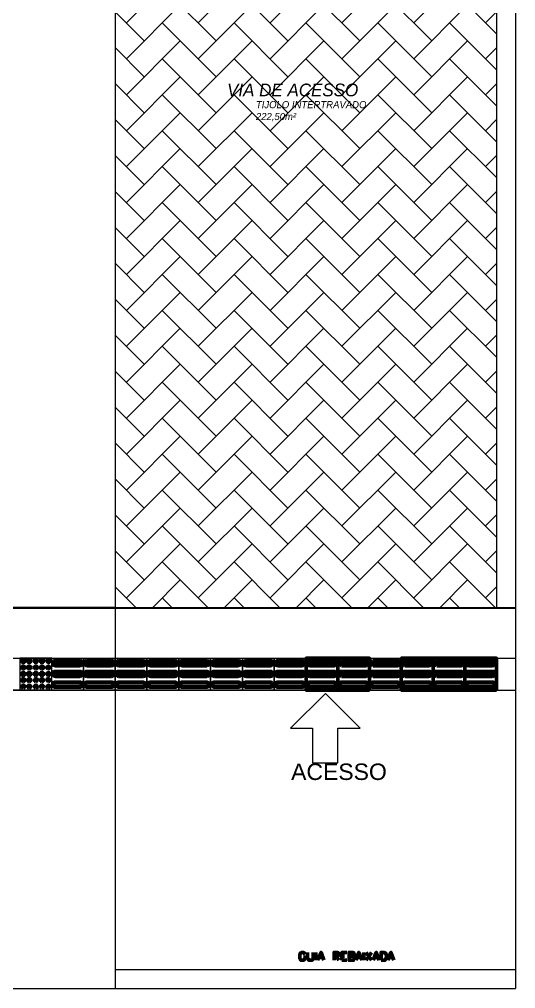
# Model space of a CAD drawing. Header units: millimetres. Extents: x 2273 to 2522, y 1034 to 1187.
# Drawn here: x 2300.09 to 2304, y 1102.91 to 1110.54 of the extents above; entities that cross this region are included whole.
import ezdxf

# ---------------------------------------------------------------- set-up
doc = ezdxf.new("R2010")
doc.units = ezdxf.units.MM
doc.layers.add('LAYER8', color=8, linetype='Continuous')
doc.layers.add('PAREDES', color=4, linetype='Continuous', lineweight=100)
doc.styles.get("Standard").update_dxf_attribs({"font": 'arial.ttf'})

# ---------------------------------------------------------------- blocks, each defined once
blk = doc.blocks.new('DEW')
at = {"layer": 'PAREDES', "color": 0, "linetype": 'Continuous'}
for points in [[(89.6564, 139.748), (89.6505, 139.7539), (89.6446, 139.7598), (89.6417, 139.7627), (89.627, 139.7627), (89.6211, 139.7598), (89.6152, 139.7539), (89.6123, 139.748), (89.6123, 139.7392), (89.6123, 139.7245), (89.6123, 139.7157), (89.6152, 139.7098), (89.6211, 139.701), (89.627, 139.701), (89.6417, 139.701), (89.6446, 139.701), (89.6505, 139.7098), (89.6564, 139.7157), (89.6564, 139.7245), (89.6417, 139.7245)], [(89.674, 139.7627), (89.674, 139.7186), (89.6799, 139.7098), (89.6858, 139.701), (89.6946, 139.701), (89.7005, 139.701), (89.7093, 139.701), (89.7152, 139.7098), (89.7181, 139.7186), (89.7181, 139.7627)], [(89.7387, 139.7627), (89.7387, 139.701)], [(89.7534, 139.701), (89.7799, 139.7627), (89.8034, 139.701)], [(89.8828, 139.701), (89.8828, 139.7627), (89.9064, 139.7627), (89.9152, 139.7598), (89.9211, 139.7569), (89.9211, 139.751), (89.9211, 139.7451), (89.9211, 139.7392), (89.9152, 139.7363), (89.9064, 139.7333), (89.8828, 139.7333)], [(89.9446, 139.701), (89.9446, 139.7627), (89.9828, 139.7627)], [(90.027, 139.7333), (90.0358, 139.7304), (90.0387, 139.7275), (90.0417, 139.7216), (90.0417, 139.7127), (90.0387, 139.7069), (90.0358, 139.701), (90.027, 139.701), (90.0005, 139.701), (90.0005, 139.7627), (90.027, 139.7627), (90.0358, 139.7598), (90.0387, 139.7569), (90.0417, 139.751), (90.0417, 139.7451), (90.0387, 139.7392), (90.0358, 139.7363), (90.027, 139.7333), (90.0005, 139.7333)], [(90.0534, 139.701), (90.077, 139.7627), (90.1034, 139.701)], [(90.1181, 139.7627), (90.1181, 139.701)], [(90.1358, 139.7627), (90.177, 139.701)], [(90.177, 139.7627), (90.1358, 139.701)], [(90.1917, 139.701), (90.2152, 139.7627), (90.2387, 139.701)], [(90.2534, 139.701), (90.2534, 139.7627), (90.274, 139.7627), (90.2828, 139.7598), (90.2887, 139.7539), (90.2917, 139.748), (90.2946, 139.7392), (90.2946, 139.7245), (90.2917, 139.7157), (90.2887, 139.7098), (90.2828, 139.701), (90.274, 139.701), (90.2534, 139.701)], [(90.3064, 139.701), (90.3299, 139.7627), (90.3534, 139.701)], [(89.7652, 139.7216), (89.7946, 139.7216)], [(89.9005, 139.7333), (89.9211, 139.701)], [(89.9446, 139.7333), (89.9652, 139.7333)], [(89.9446, 139.701), (89.9828, 139.701)], [(90.0623, 139.7216), (90.0917, 139.7216)], [(90.2005, 139.7216), (90.2299, 139.7216)], [(90.3152, 139.7216), (90.3446, 139.7216)]]:
    blk.add_lwpolyline(points, dxfattribs=at)
blk = doc.blocks.new('VBCX')
at = {"layer": 'PAREDES', "color": 30, "linetype": 'Continuous'}
for points in [[(87.4358, 142.0451), (87.4446, 142.048), (87.4475, 142.0569), (87.4446, 142.0657), (87.4358, 142.0686), (87.427, 142.0657), (87.424, 142.0569), (87.427, 142.048), (87.4358, 142.0451)], [(87.4358, 142.048), (87.4417, 142.048), (87.4446, 142.0569), (87.4417, 142.0627), (87.4358, 142.0657), (87.427, 142.0627), (87.424, 142.0569), (87.427, 142.048), (87.4358, 142.048)], [(87.4828, 142.0451), (87.4917, 142.048), (87.4946, 142.0569), (87.4917, 142.0657), (87.4828, 142.0686), (87.474, 142.0657), (87.4711, 142.0569), (87.474, 142.048), (87.4828, 142.0451)], [(87.4828, 142.048), (87.4917, 142.048), (87.4946, 142.0569), (87.4917, 142.0627), (87.4828, 142.0657), (87.477, 142.0627), (87.474, 142.0569), (87.477, 142.048), (87.4828, 142.048)], [(87.5358, 142.0451), (87.5417, 142.048), (87.5475, 142.0569), (87.5417, 142.0657), (87.5358, 142.0686), (87.527, 142.0657), (87.524, 142.0569), (87.527, 142.048), (87.5358, 142.0451)], [(87.5358, 142.048), (87.5417, 142.048), (87.5446, 142.0569), (87.5417, 142.0627), (87.5358, 142.0657), (87.527, 142.0627), (87.524, 142.0569), (87.527, 142.048), (87.5358, 142.048)], [(87.5828, 142.0451), (87.5917, 142.048), (87.5946, 142.0569), (87.5917, 142.0657), (87.5828, 142.0686), (87.574, 142.0657), (87.5711, 142.0569), (87.574, 142.048), (87.5828, 142.0451)], [(87.5828, 142.048), (87.5887, 142.048), (87.5917, 142.0569), (87.5887, 142.0627), (87.5828, 142.0657), (87.577, 142.0627), (87.574, 142.0569), (87.577, 142.048), (87.5828, 142.048)], [(87.6328, 142.0451), (87.6417, 142.048), (87.6446, 142.0569), (87.6417, 142.0657), (87.6328, 142.0686), (87.627, 142.0657), (87.6211, 142.0569), (87.627, 142.048), (87.6328, 142.0451)], [(87.6328, 142.048), (87.6417, 142.048), (87.6446, 142.0569), (87.6417, 142.0627), (87.6328, 142.0657), (87.627, 142.0627), (87.624, 142.0569), (87.627, 142.048), (87.6328, 142.048)], [(87.4358, 141.9951), (87.4417, 141.998), (87.4446, 142.0039), (87.4417, 142.0127), (87.4358, 142.0157), (87.427, 142.0127), (87.424, 142.0039), (87.427, 141.998), (87.4358, 141.9951)], [(87.4358, 141.9951), (87.4446, 141.998), (87.4475, 142.0039), (87.4446, 142.0127), (87.4358, 142.0157), (87.427, 142.0127), (87.424, 142.0039), (87.427, 141.998), (87.4358, 141.9951)], [(87.4358, 141.9422), (87.4446, 141.9451), (87.4475, 141.9539), (87.4446, 141.9627), (87.4358, 141.9657), (87.427, 141.9627), (87.424, 141.9539), (87.427, 141.9451), (87.4358, 141.9422)], [(87.4828, 141.9951), (87.4917, 141.998), (87.4946, 142.0039), (87.4917, 142.0127), (87.4828, 142.0157), (87.474, 142.0127), (87.4711, 142.0039), (87.474, 141.998), (87.4828, 141.9951)], [(87.4828, 141.9422), (87.4917, 141.9451), (87.4946, 141.9539), (87.4917, 141.9627), (87.4828, 141.9657), (87.474, 141.9627), (87.4711, 141.9539), (87.474, 141.9451), (87.4828, 141.9422)], [(87.4828, 141.9951), (87.4917, 141.998), (87.4946, 142.0039), (87.4917, 142.0127), (87.4828, 142.0157), (87.477, 142.0127), (87.474, 142.0039), (87.477, 141.998), (87.4828, 141.9951)], [(87.5358, 141.9951), (87.5417, 141.998), (87.5446, 142.0039), (87.5417, 142.0127), (87.5358, 142.0157), (87.527, 142.0127), (87.524, 142.0039), (87.527, 141.998), (87.5358, 141.9951)], [(87.5358, 141.9951), (87.5417, 141.998), (87.5475, 142.0039), (87.5417, 142.0127), (87.5358, 142.0157), (87.527, 142.0127), (87.524, 142.0039), (87.527, 141.998), (87.5358, 141.9951)], [(87.5358, 141.9422), (87.5417, 141.9451), (87.5475, 141.9539), (87.5417, 141.9627), (87.5358, 141.9657), (87.527, 141.9627), (87.524, 141.9539), (87.527, 141.9451), (87.5358, 141.9422)], [(87.5828, 141.9951), (87.5917, 141.998), (87.5946, 142.0039), (87.5917, 142.0127), (87.5828, 142.0157), (87.574, 142.0127), (87.5711, 142.0039), (87.574, 141.998), (87.5828, 141.9951)], [(87.5828, 141.9422), (87.5917, 141.9451), (87.5946, 141.9539), (87.5917, 141.9627), (87.5828, 141.9657), (87.574, 141.9627), (87.5711, 141.9539), (87.574, 141.9451), (87.5828, 141.9422)], [(87.5828, 141.9951), (87.5887, 141.998), (87.5917, 142.0039), (87.5887, 142.0127), (87.5828, 142.0157), (87.577, 142.0127), (87.574, 142.0039), (87.577, 141.998), (87.5828, 141.9951)], [(87.6328, 141.9951), (87.6417, 141.998), (87.6446, 142.0039), (87.6417, 142.0127), (87.6328, 142.0157), (87.627, 142.0127), (87.6211, 142.0039), (87.627, 141.998), (87.6328, 141.9951)], [(87.6328, 141.9422), (87.6417, 141.9451), (87.6446, 141.9539), (87.6417, 141.9627), (87.6328, 141.9657), (87.627, 141.9627), (87.6211, 141.9539), (87.627, 141.9451), (87.6328, 141.9422)], [(87.6328, 141.9951), (87.6417, 141.998), (87.6446, 142.0039), (87.6417, 142.0127), (87.6328, 142.0157), (87.627, 142.0127), (87.624, 142.0039), (87.627, 141.998), (87.6328, 141.9951)], [(87.4358, 141.9451), (87.4417, 141.948), (87.4446, 141.9539), (87.4417, 141.9598), (87.4358, 141.9627), (87.427, 141.9598), (87.424, 141.9539), (87.427, 141.948), (87.4358, 141.9451)], [(87.4358, 141.8951), (87.4446, 141.898), (87.4475, 141.9069), (87.4446, 141.9127), (87.4358, 141.9186), (87.427, 141.9127), (87.424, 141.9069), (87.427, 141.898), (87.4358, 141.8951)], [(87.4358, 141.8951), (87.4417, 141.898), (87.4446, 141.9069), (87.4417, 141.9127), (87.4358, 141.9157), (87.427, 141.9127), (87.424, 141.9069), (87.427, 141.898), (87.4358, 141.8951)], [(87.4828, 141.8951), (87.4917, 141.898), (87.4946, 141.9069), (87.4917, 141.9127), (87.4828, 141.9186), (87.474, 141.9127), (87.4711, 141.9069), (87.474, 141.898), (87.4828, 141.8951)], [(87.4828, 141.9451), (87.4917, 141.948), (87.4946, 141.9539), (87.4917, 141.9598), (87.4828, 141.9627), (87.477, 141.9598), (87.474, 141.9539), (87.477, 141.948), (87.4828, 141.9451)], [(87.4828, 141.8951), (87.4917, 141.898), (87.4946, 141.9069), (87.4917, 141.9127), (87.4828, 141.9157), (87.477, 141.9127), (87.474, 141.9069), (87.477, 141.898), (87.4828, 141.8951)], [(87.5358, 141.9451), (87.5417, 141.948), (87.5446, 141.9539), (87.5417, 141.9598), (87.5358, 141.9627), (87.527, 141.9598), (87.524, 141.9539), (87.527, 141.948), (87.5358, 141.9451)], [(87.5358, 141.8951), (87.5417, 141.898), (87.5475, 141.9069), (87.5417, 141.9127), (87.5358, 141.9186), (87.527, 141.9127), (87.524, 141.9069), (87.527, 141.898), (87.5358, 141.8951)], [(87.5358, 141.8951), (87.5417, 141.898), (87.5446, 141.9069), (87.5417, 141.9127), (87.5358, 141.9157), (87.527, 141.9127), (87.524, 141.9069), (87.527, 141.898), (87.5358, 141.8951)], [(87.5828, 141.8951), (87.5917, 141.898), (87.5946, 141.9069), (87.5917, 141.9127), (87.5828, 141.9186), (87.574, 141.9127), (87.5711, 141.9069), (87.574, 141.898), (87.5828, 141.8951)], [(87.5828, 141.9451), (87.5887, 141.948), (87.5917, 141.9539), (87.5887, 141.9598), (87.5828, 141.9627), (87.577, 141.9598), (87.574, 141.9539), (87.577, 141.948), (87.5828, 141.9451)], [(87.5828, 141.8951), (87.5887, 141.898), (87.5917, 141.9069), (87.5887, 141.9127), (87.5828, 141.9157), (87.577, 141.9127), (87.574, 141.9069), (87.577, 141.898), (87.5828, 141.8951)], [(87.6328, 141.8951), (87.6417, 141.898), (87.6446, 141.9069), (87.6417, 141.9127), (87.6328, 141.9186), (87.627, 141.9127), (87.6211, 141.9069), (87.627, 141.898), (87.6328, 141.8951)], [(87.6328, 141.9451), (87.6417, 141.948), (87.6446, 141.9539), (87.6417, 141.9598), (87.6328, 141.9627), (87.627, 141.9598), (87.624, 141.9539), (87.627, 141.948), (87.6328, 141.9451)], [(87.6328, 141.8951), (87.6417, 141.898), (87.6446, 141.9069), (87.6417, 141.9127), (87.6328, 141.9157), (87.627, 141.9127), (87.624, 141.9069), (87.627, 141.898), (87.6328, 141.8951)], [(87.4358, 141.8451), (87.4417, 141.848), (87.4446, 141.8539), (87.4417, 141.8627), (87.4358, 141.8657), (87.427, 141.8627), (87.424, 141.8539), (87.427, 141.848), (87.4358, 141.8451)], [(87.4358, 141.8422), (87.4446, 141.848), (87.4475, 141.8539), (87.4446, 141.8627), (87.4358, 141.8657), (87.427, 141.8627), (87.424, 141.8539), (87.427, 141.848), (87.4358, 141.8422)], [(87.4828, 141.8422), (87.4917, 141.848), (87.4946, 141.8539), (87.4917, 141.8627), (87.4828, 141.8657), (87.474, 141.8627), (87.4711, 141.8539), (87.474, 141.848), (87.4828, 141.8422)], [(87.4828, 141.8451), (87.4917, 141.848), (87.4946, 141.8539), (87.4917, 141.8627), (87.4828, 141.8657), (87.477, 141.8627), (87.474, 141.8539), (87.477, 141.848), (87.4828, 141.8451)], [(87.5358, 141.8451), (87.5417, 141.848), (87.5446, 141.8539), (87.5417, 141.8627), (87.5358, 141.8657), (87.527, 141.8627), (87.524, 141.8539), (87.527, 141.848), (87.5358, 141.8451)], [(87.5358, 141.8422), (87.5417, 141.848), (87.5475, 141.8539), (87.5417, 141.8627), (87.5358, 141.8657), (87.527, 141.8627), (87.524, 141.8539), (87.527, 141.848), (87.5358, 141.8422)], [(87.5828, 141.8422), (87.5917, 141.848), (87.5946, 141.8539), (87.5917, 141.8627), (87.5828, 141.8657), (87.574, 141.8627), (87.5711, 141.8539), (87.574, 141.848), (87.5828, 141.8422)], [(87.5828, 141.8451), (87.5887, 141.848), (87.5917, 141.8539), (87.5887, 141.8627), (87.5828, 141.8657), (87.577, 141.8627), (87.574, 141.8539), (87.577, 141.848), (87.5828, 141.8451)], [(87.6328, 141.8422), (87.6417, 141.848), (87.6446, 141.8539), (87.6417, 141.8627), (87.6328, 141.8657), (87.627, 141.8627), (87.6211, 141.8539), (87.627, 141.848), (87.6328, 141.8422)], [(87.6328, 141.8451), (87.6417, 141.848), (87.6446, 141.8539), (87.6417, 141.8627), (87.6328, 141.8657), (87.627, 141.8627), (87.624, 141.8539), (87.627, 141.848), (87.6328, 141.8451)]]:
    blk.add_lwpolyline(points, dxfattribs=at)
at = {"layer": 'PAREDES', "color": 160, "linetype": 'Continuous'}
for points in [[(87.6887, 142.0598), (87.6799, 142.0569), (87.674, 142.0539), (87.6711, 142.048), (87.6681, 142.0392), (87.6711, 142.0304), (87.674, 142.0245), (87.6799, 142.0216), (87.6887, 142.0186)], [(87.6887, 142.0539), (87.677, 142.051), (87.674, 142.0392), (87.677, 142.0275), (87.6887, 142.0245)], [(87.6887, 142.0598), (87.8799, 142.0598)], [(87.6887, 142.0539), (87.8799, 142.0539)], [(87.8799, 142.0186), (87.8887, 142.0216), (87.8946, 142.0245), (87.8975, 142.0304), (87.9005, 142.0392), (87.8975, 142.048), (87.8946, 142.0539), (87.8887, 142.0569), (87.8799, 142.0598)], [(87.8799, 142.0245), (87.8917, 142.0275), (87.8946, 142.0392), (87.8917, 142.051), (87.8799, 142.0539)], [(87.9387, 142.0598), (87.9299, 142.0569), (87.924, 142.0539), (87.9211, 142.048), (87.9181, 142.0392), (87.9211, 142.0304), (87.924, 142.0245), (87.9299, 142.0216), (87.9387, 142.0186)], [(87.9387, 142.0539), (87.927, 142.051), (87.924, 142.0392), (87.927, 142.0275), (87.9387, 142.0245)], [(87.9387, 142.0598), (88.1299, 142.0598)], [(87.9387, 142.0539), (88.1299, 142.0539)], [(88.1299, 142.0186), (88.1387, 142.0216), (88.1446, 142.0245), (88.1475, 142.0304), (88.1505, 142.0392), (88.1475, 142.048), (88.1446, 142.0539), (88.1387, 142.0569), (88.1299, 142.0598)], [(88.1299, 142.0245), (88.1417, 142.0275), (88.1446, 142.0392), (88.1417, 142.051), (88.1299, 142.0539)], [(88.1887, 142.0598), (88.1799, 142.0569), (88.174, 142.0539), (88.1711, 142.048), (88.1681, 142.0392), (88.1711, 142.0304), (88.174, 142.0245), (88.1799, 142.0216), (88.1887, 142.0186)], [(88.1887, 142.0539), (88.177, 142.051), (88.174, 142.0392), (88.177, 142.0275), (88.1887, 142.0245)], [(88.1887, 142.0598), (88.3799, 142.0598)], [(88.1887, 142.0539), (88.3799, 142.0539)], [(88.3799, 142.0186), (88.3887, 142.0216), (88.3946, 142.0245), (88.3975, 142.0304), (88.4005, 142.0392), (88.3975, 142.048), (88.3946, 142.0539), (88.3858, 142.0569), (88.3799, 142.0598)], [(88.3799, 142.0245), (88.3917, 142.0275), (88.3946, 142.0392), (88.3917, 142.051), (88.3799, 142.0539)], [(88.4387, 142.0598), (88.4299, 142.0569), (88.424, 142.0539), (88.4211, 142.048), (88.4181, 142.0392), (88.4211, 142.0304), (88.424, 142.0245), (88.4299, 142.0216), (88.4387, 142.0186)], [(88.4387, 142.0539), (88.427, 142.051), (88.424, 142.0392), (88.427, 142.0275), (88.4387, 142.0245)], [(88.4387, 142.0598), (88.6299, 142.0598)], [(88.4387, 142.0539), (88.6299, 142.0539)], [(88.6299, 142.0186), (88.6387, 142.0216), (88.6446, 142.0245), (88.6475, 142.0304), (88.6505, 142.0392), (88.6475, 142.048), (88.6446, 142.0539), (88.6358, 142.0569), (88.6299, 142.0598)], [(88.6299, 142.0245), (88.6417, 142.0275), (88.6446, 142.0392), (88.6417, 142.051), (88.6299, 142.0539)], [(88.6887, 142.0598), (88.6799, 142.0569), (88.674, 142.0539), (88.6711, 142.048), (88.6681, 142.0392), (88.6711, 142.0304), (88.674, 142.0245), (88.6799, 142.0216), (88.6887, 142.0186)], [(88.6887, 142.0539), (88.677, 142.051), (88.674, 142.0392), (88.677, 142.0275), (88.6887, 142.0245)], [(88.6887, 142.0598), (88.8799, 142.0598)], [(88.6887, 142.0539), (88.8799, 142.0539)], [(88.8799, 142.0186), (88.8858, 142.0216), (88.8946, 142.0245), (88.8975, 142.0304), (88.9005, 142.0392), (88.8975, 142.048), (88.8946, 142.0539), (88.8858, 142.0569), (88.8799, 142.0598)], [(88.8799, 142.0245), (88.8917, 142.0275), (88.8946, 142.0392), (88.8917, 142.051), (88.8799, 142.0539)], [(88.9417, 142.0598), (88.9328, 142.0569), (88.927, 142.0539), (88.9211, 142.048), (88.9211, 142.0392), (88.9211, 142.0304), (88.927, 142.0245), (88.9328, 142.0216), (88.9417, 142.0186)], [(88.9417, 142.0539), (88.9299, 142.051), (88.924, 142.0392), (88.9299, 142.0275), (88.9417, 142.0245)], [(88.9417, 142.0598), (89.1299, 142.0598)], [(88.9417, 142.0539), (89.1299, 142.0539)], [(89.1299, 142.0186), (89.1358, 142.0216), (89.1446, 142.0245), (89.1475, 142.0304), (89.1505, 142.0392), (89.1475, 142.048), (89.1446, 142.0539), (89.1358, 142.0569), (89.1299, 142.0598)], [(89.1299, 142.0245), (89.1417, 142.0275), (89.1446, 142.0392), (89.1417, 142.051), (89.1299, 142.0539)], [(89.1917, 142.0598), (89.1828, 142.0569), (89.177, 142.0539), (89.1711, 142.048), (89.1711, 142.0392), (89.1711, 142.0304), (89.177, 142.0245), (89.1828, 142.0216), (89.1917, 142.0186)], [(89.1917, 142.0539), (89.1799, 142.051), (89.174, 142.0392), (89.1799, 142.0275), (89.1917, 142.0245)], [(89.1917, 142.0598), (89.3828, 142.0598)], [(89.1917, 142.0539), (89.3828, 142.0539)], [(89.3799, 142.0186), (89.3887, 142.0216), (89.3946, 142.0245), (89.4005, 142.0304), (89.4005, 142.0392), (89.4005, 142.048), (89.3946, 142.0539), (89.3887, 142.0569), (89.3799, 142.0598)], [(89.3799, 142.0245), (89.3917, 142.0275), (89.3975, 142.0392), (89.3917, 142.051), (89.3799, 142.0539)], [(89.4417, 142.0598), (89.4328, 142.0569), (89.427, 142.0539), (89.4211, 142.048), (89.4211, 142.0392), (89.4211, 142.0304), (89.427, 142.0245), (89.4328, 142.0216), (89.4417, 142.0186)], [(89.4417, 142.0539), (89.4299, 142.051), (89.424, 142.0392), (89.4299, 142.0275), (89.4417, 142.0245)], [(89.4417, 142.0598), (89.6328, 142.0598)], [(89.4417, 142.0539), (89.6328, 142.0539)], [(89.6299, 142.0186), (89.6387, 142.0216), (89.6446, 142.0245), (89.6505, 142.0304), (89.6505, 142.0392), (89.6505, 142.048), (89.6446, 142.0539), (89.6387, 142.0569), (89.6299, 142.0598)], [(89.6299, 142.0245), (89.6417, 142.0275), (89.6475, 142.0392), (89.6417, 142.051), (89.6299, 142.0539)], [(89.9123, 141.8275), (89.6623, 141.8275), (89.6623, 142.0775), (89.9123, 142.0775), (89.9123, 141.8275)], [(89.6917, 142.0598), (89.6828, 142.0569), (89.677, 142.0539), (89.6711, 142.048), (89.6711, 142.0392), (89.6711, 142.0304), (89.677, 142.0245), (89.6828, 142.0216), (89.6917, 142.0186)], [(89.6917, 142.0539), (89.6799, 142.051), (89.674, 142.0392), (89.6799, 142.0275), (89.6917, 142.0245)], [(89.6917, 142.0598), (89.8828, 142.0598)], [(89.6917, 142.0539), (89.8828, 142.0539)], [(89.8799, 142.0186), (89.8887, 142.0216), (89.8946, 142.0245), (89.9005, 142.0304), (89.9005, 142.0392), (89.9005, 142.048), (89.8946, 142.0539), (89.8887, 142.0569), (89.8799, 142.0598)], [(89.8799, 142.0245), (89.8917, 142.0275), (89.8975, 142.0392), (89.8917, 142.051), (89.8799, 142.0539)], [(90.1623, 141.8275), (89.9123, 141.8275), (89.9123, 142.0775), (90.1623, 142.0775), (90.1623, 141.8275)], [(89.9387, 142.0598), (89.9328, 142.0569), (89.927, 142.0539), (89.9211, 142.048), (89.9211, 142.0392), (89.9211, 142.0304), (89.927, 142.0245), (89.9328, 142.0216), (89.9387, 142.0186)], [(89.9387, 142.0539), (89.9299, 142.051), (89.924, 142.0392), (89.9299, 142.0275), (89.9387, 142.0245)], [(89.9417, 142.0598), (90.1328, 142.0598)], [(89.9417, 142.0539), (90.1328, 142.0539)], [(90.1299, 142.0186), (90.1387, 142.0216), (90.1446, 142.0245), (90.1505, 142.0304), (90.1505, 142.0392), (90.1505, 142.048), (90.1446, 142.0539), (90.1387, 142.0569), (90.1299, 142.0598)], [(90.1299, 142.0245), (90.1417, 142.0275), (90.1475, 142.0392), (90.1417, 142.051), (90.1299, 142.0539)], [(90.1887, 142.0598), (90.1828, 142.0569), (90.177, 142.0539), (90.1711, 142.048), (90.1711, 142.0392), (90.1711, 142.0304), (90.177, 142.0245), (90.1828, 142.0216), (90.1887, 142.0186)], [(90.1887, 142.0539), (90.1799, 142.051), (90.174, 142.0392), (90.1799, 142.0275), (90.1887, 142.0245)], [(90.1917, 142.0598), (90.3828, 142.0598)], [(90.1917, 142.0539), (90.3828, 142.0539)], [(90.3799, 142.0186), (90.3887, 142.0216), (90.3946, 142.0245), (90.4005, 142.0304), (90.4005, 142.0392), (90.4005, 142.048), (90.3946, 142.0539), (90.3887, 142.0569), (90.3799, 142.0598)], [(90.3799, 142.0245), (90.3917, 142.0275), (90.3975, 142.0392), (90.3917, 142.051), (90.3799, 142.0539)], [(90.6623, 141.8275), (90.4123, 141.8275), (90.4123, 142.0775), (90.6623, 142.0775), (90.6623, 141.8275)], [(90.4387, 142.0598), (90.4328, 142.0569), (90.427, 142.0539), (90.4211, 142.048), (90.4211, 142.0392), (90.4211, 142.0304), (90.427, 142.0245), (90.4328, 142.0216), (90.4387, 142.0186)], [(90.4387, 142.0539), (90.4299, 142.051), (90.424, 142.0392), (90.4299, 142.0275), (90.4387, 142.0245)], [(90.4417, 142.0598), (90.6328, 142.0598)], [(90.4417, 142.0539), (90.6328, 142.0539)], [(90.6299, 142.0186), (90.6387, 142.0216), (90.6446, 142.0245), (90.6505, 142.0304), (90.6505, 142.0392), (90.6475, 142.048), (90.6446, 142.0539), (90.6387, 142.0569), (90.6299, 142.0598)], [(90.6299, 142.0245), (90.6417, 142.0275), (90.6475, 142.0392), (90.6417, 142.051), (90.6299, 142.0539)], [(90.9123, 141.8275), (90.6623, 141.8275), (90.6623, 142.0775), (90.9123, 142.0775), (90.9123, 141.8275)], [(90.6887, 142.0598), (90.6828, 142.0569), (90.677, 142.0539), (90.6711, 142.048), (90.6711, 142.0392), (90.6711, 142.0304), (90.677, 142.0245), (90.6828, 142.0216), (90.6887, 142.0186)], [(90.6887, 142.0539), (90.6799, 142.051), (90.674, 142.0392), (90.6799, 142.0275), (90.6887, 142.0245)], [(90.6917, 142.0598), (90.8828, 142.0598)], [(90.6917, 142.0539), (90.8828, 142.0539)], [(90.8799, 142.0186), (90.8887, 142.0216), (90.8946, 142.0245), (90.8975, 142.0304), (90.9005, 142.0392), (90.8975, 142.048), (90.8946, 142.0539), (90.8887, 142.0569), (90.8799, 142.0598)], [(90.8799, 142.0245), (90.8917, 142.0275), (90.8975, 142.0392), (90.8917, 142.051), (90.8799, 142.0539)], [(91.1623, 141.8275), (90.9123, 141.8275), (90.9123, 142.0775), (91.1623, 142.0775), (91.1623, 141.8275)], [(90.9417, 142.0598), (90.9328, 142.0569), (90.927, 142.0539), (90.924, 142.048), (90.9211, 142.0392), (90.924, 142.0304), (90.927, 142.0245), (90.9328, 142.0216), (90.9417, 142.0186)], [(90.9417, 142.0539), (90.9299, 142.051), (90.927, 142.0392), (90.9299, 142.0275), (90.9417, 142.0245)], [(90.9417, 142.0598), (91.1299, 142.0598)], [(90.9417, 142.0539), (91.1299, 142.0539)], [(91.1299, 142.0186), (91.1387, 142.0216), (91.1446, 142.0245), (91.1475, 142.0304), (91.1505, 142.0392), (91.1475, 142.048), (91.1446, 142.0539), (91.1387, 142.0569), (91.1299, 142.0598)], [(91.1299, 142.0245), (91.1417, 142.0275), (91.1475, 142.0392), (91.1417, 142.051), (91.1299, 142.0539)], [(87.6887, 141.9745), (87.6799, 141.9745), (87.674, 141.9686), (87.6711, 141.9627), (87.6681, 141.9539), (87.6711, 141.948), (87.674, 141.9392), (87.6799, 141.9363), (87.6887, 141.9333)], [(87.6887, 141.9716), (87.677, 141.9657), (87.674, 141.9539), (87.677, 141.9422), (87.6887, 141.9392)], [(87.8799, 142.0245), (87.6887, 142.0245)], [(87.8799, 142.0186), (87.6887, 142.0186)], [(87.6887, 141.9745), (87.8799, 141.9745)], [(87.6887, 141.9686), (87.8799, 141.9686)], [(87.8799, 141.9333), (87.8887, 141.9363), (87.8946, 141.9392), (87.8975, 141.948), (87.9005, 141.9539), (87.8975, 141.9627), (87.8946, 141.9686), (87.8887, 141.9745), (87.8799, 141.9745)], [(87.8799, 141.9392), (87.8917, 141.9422), (87.8946, 141.9539), (87.8917, 141.9657), (87.8799, 141.9716)], [(87.9387, 141.9745), (87.9299, 141.9745), (87.924, 141.9686), (87.9211, 141.9627), (87.9181, 141.9539), (87.9211, 141.948), (87.924, 141.9392), (87.9299, 141.9363), (87.9387, 141.9333)], [(87.9387, 141.9716), (87.927, 141.9657), (87.924, 141.9539), (87.927, 141.9422), (87.9387, 141.9392)], [(88.1299, 142.0245), (87.9387, 142.0245)], [(88.1299, 142.0186), (87.9387, 142.0186)], [(87.9387, 141.9745), (88.1299, 141.9745)], [(87.9387, 141.9686), (88.1299, 141.9686)], [(88.1299, 141.9333), (88.1387, 141.9363), (88.1446, 141.9392), (88.1475, 141.948), (88.1505, 141.9539), (88.1475, 141.9627), (88.1446, 141.9686), (88.1387, 141.9745), (88.1299, 141.9745)], [(88.1299, 141.9392), (88.1417, 141.9422), (88.1446, 141.9539), (88.1417, 141.9657), (88.1299, 141.9716)], [(88.1887, 141.9745), (88.1799, 141.9745), (88.174, 141.9686), (88.1711, 141.9627), (88.1681, 141.9539), (88.1711, 141.948), (88.174, 141.9392), (88.1799, 141.9363), (88.1887, 141.9333)], [(88.1887, 141.9716), (88.177, 141.9657), (88.174, 141.9539), (88.177, 141.9422), (88.1887, 141.9392)], [(88.3799, 142.0245), (88.1887, 142.0245)], [(88.3799, 142.0186), (88.1887, 142.0186)], [(88.1887, 141.9745), (88.3799, 141.9745)], [(88.1887, 141.9686), (88.3799, 141.9686)], [(88.3799, 141.9333), (88.3887, 141.9363), (88.3946, 141.9392), (88.3975, 141.948), (88.4005, 141.9539), (88.3975, 141.9627), (88.3946, 141.9686), (88.3858, 141.9745), (88.3799, 141.9745)], [(88.3799, 141.9392), (88.3917, 141.9422), (88.3946, 141.9539), (88.3917, 141.9657), (88.3799, 141.9716)], [(88.4387, 141.9745), (88.4299, 141.9745), (88.424, 141.9686), (88.4211, 141.9627), (88.4181, 141.9539), (88.4211, 141.948), (88.424, 141.9392), (88.4299, 141.9363), (88.4387, 141.9333)], [(88.4387, 141.9716), (88.427, 141.9657), (88.424, 141.9539), (88.427, 141.9422), (88.4387, 141.9392)], [(88.6299, 142.0245), (88.4387, 142.0245)], [(88.6299, 142.0186), (88.4387, 142.0186)], [(88.4387, 141.9745), (88.6299, 141.9745)], [(88.4387, 141.9686), (88.6299, 141.9686)], [(88.6299, 141.9333), (88.6387, 141.9363), (88.6446, 141.9392), (88.6475, 141.948), (88.6505, 141.9539), (88.6475, 141.9627), (88.6446, 141.9686), (88.6358, 141.9745), (88.6299, 141.9745)], [(88.6299, 141.9392), (88.6417, 141.9422), (88.6446, 141.9539), (88.6417, 141.9657), (88.6299, 141.9716)], [(88.6887, 141.9745), (88.6799, 141.9745), (88.674, 141.9686), (88.6711, 141.9627), (88.6681, 141.9539), (88.6711, 141.948), (88.674, 141.9392), (88.6799, 141.9363), (88.6887, 141.9333)], [(88.6887, 141.9716), (88.677, 141.9657), (88.674, 141.9539), (88.677, 141.9422), (88.6887, 141.9392)], [(88.8799, 142.0245), (88.6887, 142.0245)], [(88.8799, 142.0186), (88.6887, 142.0186)], [(88.6887, 141.9745), (88.8799, 141.9745)], [(88.6887, 141.9686), (88.8799, 141.9686)], [(88.8799, 141.9333), (88.8858, 141.9363), (88.8946, 141.9392), (88.8975, 141.948), (88.9005, 141.9539), (88.8975, 141.9627), (88.8946, 141.9686), (88.8858, 141.9745), (88.8799, 141.9745)], [(88.8799, 141.9392), (88.8917, 141.9422), (88.8946, 141.9539), (88.8917, 141.9657), (88.8799, 141.9716)], [(88.9417, 141.9745), (88.9328, 141.9745), (88.927, 141.9686), (88.9211, 141.9627), (88.9211, 141.9539), (88.9211, 141.948), (88.927, 141.9392), (88.9328, 141.9363), (88.9417, 141.9333)], [(88.9417, 141.9716), (88.9299, 141.9657), (88.924, 141.9539), (88.9299, 141.9422), (88.9417, 141.9392)], [(89.1299, 142.0245), (88.9417, 142.0245)], [(89.1299, 142.0186), (88.9417, 142.0186)], [(88.9417, 141.9745), (89.1299, 141.9745)], [(88.9417, 141.9686), (89.1299, 141.9686)], [(89.1299, 141.9333), (89.1358, 141.9363), (89.1446, 141.9392), (89.1475, 141.948), (89.1505, 141.9539), (89.1475, 141.9627), (89.1446, 141.9686), (89.1358, 141.9745), (89.1299, 141.9745)], [(89.1299, 141.9392), (89.1417, 141.9422), (89.1446, 141.9539), (89.1417, 141.9657), (89.1299, 141.9716)], [(89.1917, 141.9745), (89.1828, 141.9745), (89.177, 141.9686), (89.1711, 141.9627), (89.1711, 141.9539), (89.1711, 141.948), (89.177, 141.9392), (89.1828, 141.9363), (89.1917, 141.9333)], [(89.1917, 141.9716), (89.1799, 141.9657), (89.174, 141.9539), (89.1799, 141.9422), (89.1917, 141.9392)], [(89.3828, 142.0245), (89.1917, 142.0245)], [(89.3828, 142.0186), (89.1917, 142.0186)], [(89.1917, 141.9745), (89.3828, 141.9745)], [(89.1917, 141.9686), (89.3828, 141.9686)], [(89.3799, 141.9333), (89.3887, 141.9363), (89.3946, 141.9392), (89.4005, 141.948), (89.4005, 141.9539), (89.4005, 141.9627), (89.3946, 141.9686), (89.3887, 141.9745), (89.3799, 141.9745)], [(89.3799, 141.9392), (89.3917, 141.9422), (89.3975, 141.9539), (89.3917, 141.9657), (89.3799, 141.9716)], [(89.4417, 141.9745), (89.4328, 141.9745), (89.427, 141.9686), (89.4211, 141.9627), (89.4211, 141.9539), (89.4211, 141.948), (89.427, 141.9392), (89.4328, 141.9363), (89.4417, 141.9333)], [(89.4417, 141.9716), (89.4299, 141.9657), (89.424, 141.9539), (89.4299, 141.9422), (89.4417, 141.9392)], [(89.6328, 142.0245), (89.4417, 142.0245)], [(89.6328, 142.0186), (89.4417, 142.0186)], [(89.4417, 141.9745), (89.6328, 141.9745)], [(89.4417, 141.9686), (89.6328, 141.9686)], [(89.6299, 141.9333), (89.6387, 141.9363), (89.6446, 141.9392), (89.6505, 141.948), (89.6505, 141.9539), (89.6505, 141.9627), (89.6446, 141.9686), (89.6387, 141.9745), (89.6299, 141.9745)], [(89.6299, 141.9392), (89.6417, 141.9422), (89.6475, 141.9539), (89.6417, 141.9657), (89.6299, 141.9716)], [(89.6917, 141.9745), (89.6828, 141.9745), (89.677, 141.9686), (89.6711, 141.9627), (89.6711, 141.9539), (89.6711, 141.948), (89.677, 141.9392), (89.6828, 141.9363), (89.6917, 141.9333)], [(89.6917, 141.9716), (89.6799, 141.9657), (89.674, 141.9539), (89.6799, 141.9422), (89.6917, 141.9392)], [(89.8828, 142.0245), (89.6917, 142.0245)], [(89.8828, 142.0186), (89.6917, 142.0186)], [(89.6917, 141.9745), (89.8828, 141.9745)], [(89.6917, 141.9686), (89.8828, 141.9686)], [(89.8799, 141.9333), (89.8887, 141.9363), (89.8946, 141.9392), (89.9005, 141.948), (89.9005, 141.9539), (89.9005, 141.9627), (89.8946, 141.9686), (89.8887, 141.9745), (89.8799, 141.9745)], [(89.8799, 141.9392), (89.8917, 141.9422), (89.8975, 141.9539), (89.8917, 141.9657), (89.8799, 141.9716)], [(89.9387, 141.9745), (89.9328, 141.9745), (89.927, 141.9686), (89.9211, 141.9627), (89.9211, 141.9539), (89.9211, 141.948), (89.927, 141.9392), (89.9328, 141.9363), (89.9387, 141.9333)], [(89.9387, 141.9716), (89.9299, 141.9657), (89.924, 141.9539), (89.9299, 141.9422), (89.9387, 141.9392)], [(90.1328, 142.0245), (89.9417, 142.0245)], [(90.1328, 142.0186), (89.9417, 142.0186)], [(89.9417, 141.9745), (90.1328, 141.9745)], [(89.9417, 141.9686), (90.1328, 141.9686)], [(90.1299, 141.9333), (90.1387, 141.9363), (90.1446, 141.9392), (90.1505, 141.948), (90.1505, 141.9539), (90.1505, 141.9627), (90.1446, 141.9686), (90.1387, 141.9745), (90.1299, 141.9745)], [(90.1299, 141.9392), (90.1417, 141.9422), (90.1475, 141.9539), (90.1417, 141.9657), (90.1299, 141.9716)], [(90.1887, 141.9745), (90.1828, 141.9745), (90.177, 141.9686), (90.1711, 141.9627), (90.1711, 141.9539), (90.1711, 141.948), (90.177, 141.9392), (90.1828, 141.9363), (90.1887, 141.9333)], [(90.1887, 141.9716), (90.1799, 141.9657), (90.174, 141.9539), (90.1799, 141.9422), (90.1887, 141.9392)], [(90.3828, 142.0245), (90.1917, 142.0245)], [(90.3828, 142.0186), (90.1917, 142.0186)], [(90.1917, 141.9745), (90.3828, 141.9745)], [(90.1917, 141.9686), (90.3828, 141.9686)], [(90.3799, 141.9333), (90.3887, 141.9363), (90.3946, 141.9392), (90.4005, 141.948), (90.4005, 141.9539), (90.4005, 141.9627), (90.3946, 141.9686), (90.3887, 141.9745), (90.3799, 141.9745)], [(90.3799, 141.9392), (90.3917, 141.9422), (90.3975, 141.9539), (90.3917, 141.9657), (90.3799, 141.9716)], [(90.4387, 141.9745), (90.4328, 141.9745), (90.427, 141.9686), (90.4211, 141.9627), (90.4211, 141.9539), (90.4211, 141.948), (90.427, 141.9392), (90.4328, 141.9363), (90.4387, 141.9333)], [(90.4387, 141.9716), (90.4299, 141.9657), (90.424, 141.9539), (90.4299, 141.9422), (90.4387, 141.9392)], [(90.6328, 142.0245), (90.4417, 142.0245)], [(90.6328, 142.0186), (90.4417, 142.0186)], [(90.4417, 141.9745), (90.6328, 141.9745)], [(90.4417, 141.9686), (90.6328, 141.9686)], [(90.6299, 141.9333), (90.6387, 141.9363), (90.6446, 141.9392), (90.6505, 141.948), (90.6505, 141.9539), (90.6475, 141.9627), (90.6446, 141.9686), (90.6387, 141.9745), (90.6299, 141.9745)], [(90.6299, 141.9392), (90.6417, 141.9422), (90.6475, 141.9539), (90.6417, 141.9657), (90.6299, 141.9716)], [(90.6887, 141.9745), (90.6828, 141.9745), (90.677, 141.9686), (90.6711, 141.9627), (90.6711, 141.9539), (90.6711, 141.948), (90.677, 141.9392), (90.6828, 141.9363), (90.6887, 141.9333)], [(90.6887, 141.9716), (90.6799, 141.9657), (90.674, 141.9539), (90.6799, 141.9422), (90.6887, 141.9392)], [(90.8828, 142.0245), (90.6917, 142.0245)], [(90.8828, 142.0186), (90.6917, 142.0186)], [(90.6917, 141.9745), (90.8828, 141.9745)], [(90.6917, 141.9686), (90.8828, 141.9686)], [(90.8799, 141.9333), (90.8887, 141.9363), (90.8946, 141.9392), (90.8975, 141.948), (90.9005, 141.9539), (90.8975, 141.9627), (90.8946, 141.9686), (90.8887, 141.9745), (90.8799, 141.9745)], [(90.8799, 141.9392), (90.8917, 141.9422), (90.8975, 141.9539), (90.8917, 141.9657), (90.8799, 141.9716)], [(90.9417, 141.9745), (90.9328, 141.9745), (90.927, 141.9686), (90.924, 141.9627), (90.9211, 141.9539), (90.924, 141.948), (90.927, 141.9392), (90.9328, 141.9363), (90.9417, 141.9333)], [(90.9417, 141.9716), (90.9299, 141.9657), (90.927, 141.9539), (90.9299, 141.9422), (90.9417, 141.9392)], [(91.1299, 142.0245), (90.9417, 142.0245)], [(91.1299, 142.0186), (90.9417, 142.0186)], [(90.9417, 141.9745), (91.1299, 141.9745)], [(90.9417, 141.9686), (91.1299, 141.9686)], [(91.1299, 141.9333), (91.1387, 141.9363), (91.1446, 141.9392), (91.1475, 141.948), (91.1505, 141.9539), (91.1475, 141.9627), (91.1446, 141.9686), (91.1387, 141.9745), (91.1299, 141.9745)], [(91.1299, 141.9392), (91.1417, 141.9422), (91.1475, 141.9539), (91.1417, 141.9657), (91.1299, 141.9716)], [(87.6887, 141.8892), (87.6799, 141.8892), (87.674, 141.8833), (87.6711, 141.8775), (87.6681, 141.8686), (87.6711, 141.8627), (87.674, 141.8569), (87.6799, 141.851), (87.6887, 141.851)], [(87.8799, 141.9392), (87.6887, 141.9392)], [(87.8799, 141.9333), (87.6887, 141.9333)], [(87.6887, 141.8892), (87.8799, 141.8892)], [(87.8799, 141.851), (87.8887, 141.851), (87.8946, 141.8569), (87.8975, 141.8627), (87.9005, 141.8686), (87.8975, 141.8775), (87.8946, 141.8833), (87.8887, 141.8892), (87.8799, 141.8892)], [(87.9387, 141.8892), (87.9299, 141.8892), (87.924, 141.8833), (87.9211, 141.8775), (87.9181, 141.8686), (87.9211, 141.8627), (87.924, 141.8569), (87.9299, 141.851), (87.9387, 141.851)], [(88.1299, 141.9392), (87.9387, 141.9392)], [(88.1299, 141.9333), (87.9387, 141.9333)], [(87.9387, 141.8892), (88.1299, 141.8892)], [(88.1299, 141.851), (88.1387, 141.851), (88.1446, 141.8569), (88.1475, 141.8627), (88.1505, 141.8686), (88.1475, 141.8775), (88.1446, 141.8833), (88.1387, 141.8892), (88.1299, 141.8892)], [(88.1887, 141.8892), (88.1799, 141.8892), (88.174, 141.8833), (88.1711, 141.8775), (88.1681, 141.8686), (88.1711, 141.8627), (88.174, 141.8569), (88.1799, 141.851), (88.1887, 141.851)], [(88.3799, 141.9392), (88.1887, 141.9392)], [(88.3799, 141.9333), (88.1887, 141.9333)], [(88.1887, 141.8892), (88.3799, 141.8892)], [(88.3799, 141.851), (88.3887, 141.851), (88.3946, 141.8569), (88.3975, 141.8627), (88.4005, 141.8686), (88.3975, 141.8775), (88.3946, 141.8833), (88.3858, 141.8892), (88.3799, 141.8892)], [(88.4387, 141.8892), (88.4299, 141.8892), (88.424, 141.8833), (88.4211, 141.8775), (88.4181, 141.8686), (88.4211, 141.8627), (88.424, 141.8569), (88.4299, 141.851), (88.4387, 141.851)], [(88.6299, 141.9392), (88.4387, 141.9392)], [(88.6299, 141.9333), (88.4387, 141.9333)], [(88.4387, 141.8892), (88.6299, 141.8892)], [(88.6299, 141.851), (88.6387, 141.851), (88.6446, 141.8569), (88.6475, 141.8627), (88.6505, 141.8686), (88.6475, 141.8775), (88.6446, 141.8833), (88.6358, 141.8892), (88.6299, 141.8892)], [(88.6887, 141.8892), (88.6799, 141.8892), (88.674, 141.8833), (88.6711, 141.8775), (88.6681, 141.8686), (88.6711, 141.8627), (88.674, 141.8569), (88.6799, 141.851), (88.6887, 141.851)], [(88.8799, 141.9392), (88.6887, 141.9392)], [(88.8799, 141.9333), (88.6887, 141.9333)], [(88.6887, 141.8892), (88.8799, 141.8892)], [(88.8799, 141.851), (88.8858, 141.851), (88.8946, 141.8569), (88.8975, 141.8627), (88.9005, 141.8686), (88.8975, 141.8775), (88.8946, 141.8833), (88.8858, 141.8892), (88.8799, 141.8892)], [(88.9417, 141.8892), (88.9328, 141.8892), (88.927, 141.8833), (88.9211, 141.8775), (88.9211, 141.8686), (88.9211, 141.8627), (88.927, 141.8569), (88.9328, 141.851), (88.9417, 141.851)], [(89.1299, 141.9392), (88.9417, 141.9392)], [(89.1299, 141.9333), (88.9417, 141.9333)], [(88.9417, 141.8892), (89.1299, 141.8892)], [(89.1299, 141.851), (89.1358, 141.851), (89.1446, 141.8569), (89.1475, 141.8627), (89.1505, 141.8686), (89.1475, 141.8775), (89.1446, 141.8833), (89.1358, 141.8892), (89.1299, 141.8892)], [(89.1917, 141.8892), (89.1828, 141.8892), (89.177, 141.8833), (89.1711, 141.8775), (89.1711, 141.8686), (89.1711, 141.8627), (89.177, 141.8569), (89.1828, 141.851), (89.1917, 141.851)], [(89.3828, 141.9392), (89.1917, 141.9392)], [(89.3828, 141.9333), (89.1917, 141.9333)], [(89.1917, 141.8892), (89.3828, 141.8892)], [(89.3799, 141.851), (89.3887, 141.851), (89.3946, 141.8569), (89.4005, 141.8627), (89.4005, 141.8686), (89.4005, 141.8775), (89.3946, 141.8833), (89.3887, 141.8892), (89.3799, 141.8892)], [(89.4417, 141.8892), (89.4328, 141.8892), (89.427, 141.8833), (89.4211, 141.8775), (89.4211, 141.8686), (89.4211, 141.8627), (89.427, 141.8569), (89.4328, 141.851), (89.4417, 141.851)], [(89.6328, 141.9392), (89.4417, 141.9392)], [(89.6328, 141.9333), (89.4417, 141.9333)], [(89.4417, 141.8892), (89.6328, 141.8892)], [(89.6299, 141.851), (89.6387, 141.851), (89.6446, 141.8569), (89.6505, 141.8627), (89.6505, 141.8686), (89.6505, 141.8775), (89.6446, 141.8833), (89.6387, 141.8892), (89.6299, 141.8892)], [(89.6917, 141.8892), (89.6828, 141.8892), (89.677, 141.8833), (89.6711, 141.8775), (89.6711, 141.8686), (89.6711, 141.8627), (89.677, 141.8569), (89.6828, 141.851), (89.6917, 141.851)], [(89.8828, 141.9392), (89.6917, 141.9392)], [(89.8828, 141.9333), (89.6917, 141.9333)], [(89.6917, 141.8892), (89.8828, 141.8892)], [(89.8799, 141.851), (89.8887, 141.851), (89.8946, 141.8569), (89.9005, 141.8627), (89.9005, 141.8686), (89.9005, 141.8775), (89.8946, 141.8833), (89.8887, 141.8892), (89.8799, 141.8892)], [(89.9387, 141.8892), (89.9328, 141.8892), (89.927, 141.8833), (89.9211, 141.8775), (89.9211, 141.8686), (89.9211, 141.8627), (89.927, 141.8569), (89.9328, 141.851), (89.9387, 141.851)], [(90.1328, 141.9392), (89.9417, 141.9392)], [(90.1328, 141.9333), (89.9417, 141.9333)], [(89.9417, 141.8892), (90.1328, 141.8892)], [(90.1299, 141.851), (90.1387, 141.851), (90.1446, 141.8569), (90.1505, 141.8627), (90.1505, 141.8686), (90.1505, 141.8775), (90.1446, 141.8833), (90.1387, 141.8892), (90.1299, 141.8892)], [(90.1887, 141.8892), (90.1828, 141.8892), (90.177, 141.8833), (90.1711, 141.8775), (90.1711, 141.8686), (90.1711, 141.8627), (90.177, 141.8569), (90.1828, 141.851), (90.1887, 141.851)], [(90.3828, 141.9392), (90.1917, 141.9392)], [(90.3828, 141.9333), (90.1917, 141.9333)], [(90.1917, 141.8892), (90.3828, 141.8892)], [(90.3799, 141.851), (90.3887, 141.851), (90.3946, 141.8569), (90.4005, 141.8627), (90.4005, 141.8686), (90.4005, 141.8775), (90.3946, 141.8833), (90.3887, 141.8892), (90.3799, 141.8892)], [(90.4387, 141.8892), (90.4328, 141.8892), (90.427, 141.8833), (90.4211, 141.8775), (90.4211, 141.8686), (90.4211, 141.8627), (90.427, 141.8569), (90.4328, 141.851), (90.4387, 141.851)], [(90.6328, 141.9392), (90.4417, 141.9392)], [(90.6328, 141.9333), (90.4417, 141.9333)], [(90.4417, 141.8892), (90.6328, 141.8892)], [(90.6299, 141.851), (90.6387, 141.851), (90.6446, 141.8569), (90.6505, 141.8627), (90.6505, 141.8686), (90.6475, 141.8775), (90.6446, 141.8833), (90.6387, 141.8892), (90.6299, 141.8892)], [(90.6887, 141.8892), (90.6828, 141.8892), (90.677, 141.8833), (90.6711, 141.8775), (90.6711, 141.8686), (90.6711, 141.8627), (90.677, 141.8569), (90.6828, 141.851), (90.6887, 141.851)], [(90.8828, 141.9392), (90.6917, 141.9392)], [(90.8828, 141.9333), (90.6917, 141.9333)], [(90.6917, 141.8892), (90.8828, 141.8892)], [(90.8799, 141.851), (90.8887, 141.851), (90.8946, 141.8569), (90.8975, 141.8627), (90.9005, 141.8686), (90.8975, 141.8775), (90.8946, 141.8833), (90.8887, 141.8892), (90.8799, 141.8892)], [(90.9417, 141.8892), (90.9328, 141.8892), (90.927, 141.8833), (90.924, 141.8775), (90.9211, 141.8686), (90.924, 141.8627), (90.927, 141.8569), (90.9328, 141.851), (90.9417, 141.851)], [(91.1299, 141.9392), (90.9417, 141.9392)], [(91.1299, 141.9333), (90.9417, 141.9333)], [(90.9417, 141.8892), (91.1299, 141.8892)], [(91.1299, 141.851), (91.1387, 141.851), (91.1446, 141.8569), (91.1475, 141.8627), (91.1505, 141.8686), (91.1475, 141.8775), (91.1446, 141.8833), (91.1387, 141.8892), (91.1299, 141.8892)], [(87.6887, 141.8863), (87.677, 141.8804), (87.674, 141.8686), (87.677, 141.8598), (87.6887, 141.8539)], [(87.6887, 141.8833), (87.8799, 141.8833)], [(87.8799, 141.8539), (87.6887, 141.8539)], [(87.8799, 141.851), (87.6887, 141.851)], [(87.8799, 141.8539), (87.8917, 141.8598), (87.8946, 141.8686), (87.8917, 141.8804), (87.8799, 141.8863)], [(87.9387, 141.8863), (87.927, 141.8804), (87.924, 141.8686), (87.927, 141.8598), (87.9387, 141.8539)], [(87.9387, 141.8833), (88.1299, 141.8833)], [(88.1299, 141.8539), (87.9387, 141.8539)], [(88.1299, 141.851), (87.9387, 141.851)], [(88.1299, 141.8539), (88.1417, 141.8598), (88.1446, 141.8686), (88.1417, 141.8804), (88.1299, 141.8863)], [(88.1887, 141.8863), (88.177, 141.8804), (88.174, 141.8686), (88.177, 141.8598), (88.1887, 141.8539)], [(88.1887, 141.8833), (88.3799, 141.8833)], [(88.3799, 141.8539), (88.1887, 141.8539)], [(88.3799, 141.851), (88.1887, 141.851)], [(88.3799, 141.8539), (88.3917, 141.8598), (88.3946, 141.8686), (88.3917, 141.8804), (88.3799, 141.8863)], [(88.4387, 141.8863), (88.427, 141.8804), (88.424, 141.8686), (88.427, 141.8598), (88.4387, 141.8539)], [(88.4387, 141.8833), (88.6299, 141.8833)], [(88.6299, 141.8539), (88.4387, 141.8539)], [(88.6299, 141.851), (88.4387, 141.851)], [(88.6299, 141.8539), (88.6417, 141.8598), (88.6446, 141.8686), (88.6417, 141.8804), (88.6299, 141.8863)], [(88.6887, 141.8863), (88.677, 141.8804), (88.674, 141.8686), (88.677, 141.8598), (88.6887, 141.8539)], [(88.6887, 141.8833), (88.8799, 141.8833)], [(88.8799, 141.8539), (88.6887, 141.8539)], [(88.8799, 141.851), (88.6887, 141.851)], [(88.8799, 141.8539), (88.8917, 141.8598), (88.8946, 141.8686), (88.8917, 141.8804), (88.8799, 141.8863)], [(88.9417, 141.8863), (88.9299, 141.8804), (88.924, 141.8686), (88.9299, 141.8598), (88.9417, 141.8539)], [(88.9417, 141.8833), (89.1299, 141.8833)], [(89.1299, 141.8539), (88.9417, 141.8539)], [(89.1299, 141.851), (88.9417, 141.851)], [(89.1299, 141.8539), (89.1417, 141.8598), (89.1446, 141.8686), (89.1417, 141.8804), (89.1299, 141.8863)], [(89.1917, 141.8863), (89.1799, 141.8804), (89.174, 141.8686), (89.1799, 141.8598), (89.1917, 141.8539)], [(89.1917, 141.8833), (89.3828, 141.8833)], [(89.3828, 141.8539), (89.1917, 141.8539)], [(89.3828, 141.851), (89.1917, 141.851)], [(89.3799, 141.8539), (89.3917, 141.8598), (89.3975, 141.8686), (89.3917, 141.8804), (89.3799, 141.8863)], [(89.4417, 141.8863), (89.4299, 141.8804), (89.424, 141.8686), (89.4299, 141.8598), (89.4417, 141.8539)], [(89.4417, 141.8833), (89.6328, 141.8833)], [(89.6328, 141.8539), (89.4417, 141.8539)], [(89.6328, 141.851), (89.4417, 141.851)], [(89.6299, 141.8539), (89.6417, 141.8598), (89.6475, 141.8686), (89.6417, 141.8804), (89.6299, 141.8863)], [(89.6917, 141.8863), (89.6799, 141.8804), (89.674, 141.8686), (89.6799, 141.8598), (89.6917, 141.8539)], [(89.6917, 141.8833), (89.8828, 141.8833)], [(89.8828, 141.8539), (89.6917, 141.8539)], [(89.8828, 141.851), (89.6917, 141.851)], [(89.8799, 141.8539), (89.8917, 141.8598), (89.8975, 141.8686), (89.8917, 141.8804), (89.8799, 141.8863)], [(89.9387, 141.8863), (89.9299, 141.8804), (89.924, 141.8686), (89.9299, 141.8598), (89.9387, 141.8539)], [(89.9417, 141.8833), (90.1328, 141.8833)], [(90.1328, 141.8539), (89.9417, 141.8539)], [(90.1328, 141.851), (89.9417, 141.851)], [(90.1299, 141.8539), (90.1417, 141.8598), (90.1475, 141.8686), (90.1417, 141.8804), (90.1299, 141.8863)], [(90.1887, 141.8863), (90.1799, 141.8804), (90.174, 141.8686), (90.1799, 141.8598), (90.1887, 141.8539)], [(90.1917, 141.8833), (90.3828, 141.8833)], [(90.3828, 141.8539), (90.1917, 141.8539)], [(90.3828, 141.851), (90.1917, 141.851)], [(90.3799, 141.8539), (90.3917, 141.8598), (90.3975, 141.8686), (90.3917, 141.8804), (90.3799, 141.8863)], [(90.4387, 141.8863), (90.4299, 141.8804), (90.424, 141.8686), (90.4299, 141.8598), (90.4387, 141.8539)], [(90.4417, 141.8833), (90.6328, 141.8833)], [(90.6328, 141.8539), (90.4417, 141.8539)], [(90.6328, 141.851), (90.4417, 141.851)], [(90.6299, 141.8539), (90.6417, 141.8598), (90.6475, 141.8686), (90.6417, 141.8804), (90.6299, 141.8863)], [(90.6887, 141.8863), (90.6799, 141.8804), (90.674, 141.8686), (90.6799, 141.8598), (90.6887, 141.8539)], [(90.6917, 141.8833), (90.8828, 141.8833)], [(90.8828, 141.8539), (90.6917, 141.8539)], [(90.8828, 141.851), (90.6917, 141.851)], [(90.8799, 141.8539), (90.8917, 141.8598), (90.8975, 141.8686), (90.8917, 141.8804), (90.8799, 141.8863)], [(90.9417, 141.8863), (90.9299, 141.8804), (90.927, 141.8686), (90.9299, 141.8598), (90.9417, 141.8539)], [(90.9417, 141.8833), (91.1299, 141.8833)], [(91.1299, 141.8539), (90.9417, 141.8539)], [(91.1299, 141.851), (90.9417, 141.851)], [(91.1299, 141.8539), (91.1417, 141.8598), (91.1475, 141.8686), (91.1417, 141.8804), (91.1299, 141.8863)]]:
    blk.add_lwpolyline(points, dxfattribs=at)
blk = doc.blocks.new('KJIUY')
at = {"color": 0, "linetype": 'ByBlock'}
blk.add_blockref('VBCX', (0, 0), dxfattribs=at)

msp = doc.modelspace()

# ---------------------------------------------------------------- hatches: boundary and pattern name
at = {"layer": 'LAYER8', "linetype": 'Continuous'}
h = msp.add_hatch(dxfattribs=at)
h.set_pattern_fill('AR-HBONE', color=252, scale=0.05, style=0)
h.set_pattern_definition([(45, (2212.68674, 963.43439), (0, 0.28284271), [0.6, -0.2]), (135, (2212.82816, 963.5758), (0, 0.28284271), [0.6, -0.2])])
h.paths.add_polyline_path([(2303.849, 1113.4148), (2303.8255, 1113.4148), (2300.8725, 1113.4148), (2300.8461, 1113.4148), (2300.8461, 1105.9118), (2303.849, 1105.9118)])
h.paths.add_polyline_path([(2301.94, 1109.709), (2302.6686, 1109.709), (2302.6686, 1109.9112), (2301.94, 1109.9112)], flags=24)
h.paths.add_polyline_path([(2301.7019, 1109.9096), (2302.6305, 1109.9096), (2302.6305, 1110.0596), (2301.7019, 1110.0596)], flags=24)
for points in [[(2300.8461, 1105.906), (2298.0255, 1105.9118), (2298.0284, 1105.906), (2300.8461, 1105.906), (2298.0255, 1105.9118), (2300.8461, 1105.9118)], [(2303.999, 1105.906), (2300.8461, 1105.9118), (2300.8461, 1105.906), (2303.999, 1105.906), (2300.8461, 1105.9118), (2303.999, 1105.9118)]]:
    msp.add_hatch(color=252, dxfattribs=at).paths.add_polyline_path(points)

# ---------------------------------------------------------------- linework, layer by layer
for points in [[(2303.999, 1133.6765), (2303.999, 1105.9118)], [(2303.849, 1133.5236), (2303.849, 1105.9118)]]:
    msp.add_lwpolyline(points, dxfattribs=at)
at = {"layer": 'LAYER8', "color": 0, "linetype": 'Continuous'}
for points in [[(2300.8461, 1113.4148), (2300.8461, 1105.9118), (2300.8461, 1102.9118)], [(2298.0255, 1105.9118), (2303.849, 1105.9118)], [(2303.849, 1105.9118), (2303.999, 1105.9118)], [(2303.999, 1105.9118), (2303.999, 1102.9118)], [(2274.0813, 1105.5118), (2303.999, 1105.5118)], [(2274.0813, 1105.2618), (2303.999, 1105.2618)], [(2302.5019, 1105.2354), (2302.2255, 1104.9618), (2302.399, 1104.9618), (2302.399, 1104.6883), (2302.599, 1104.6883), (2302.599, 1104.9618), (2302.7755, 1104.9618), (2302.5019, 1105.2354)], [(2300.8461, 1103.0618), (2303.999, 1103.0618)], [(2274.0813, 1102.9118), (2303.999, 1102.9118)]]:
    msp.add_lwpolyline(points, dxfattribs=at)
at = {"layer": 'LAYER8', "color": 252, "linetype": 'Continuous'}
for points in [[(2298.0284, 1105.906), (2300.8461, 1105.906), (2298.0255, 1105.9118), (2298.0284, 1105.906)], [(2300.8461, 1105.906), (2298.0255, 1105.9118), (2300.8461, 1105.9118), (2300.8461, 1105.906)], [(2299.5843, 1105.9118), (2300.8461, 1105.9118), (2300.8461, 1105.9118), (2299.5843, 1105.9118)], [(2300.8461, 1105.9118), (2300.8461, 1105.9118), (2299.5843, 1105.9118), (2300.8461, 1105.9118)], [(2299.5843, 1105.9118), (2300.8461, 1105.9118), (2300.8461, 1105.9118), (2299.5843, 1105.9118)], [(2300.8461, 1105.9118), (2300.8461, 1105.9118), (2299.5843, 1105.9118), (2300.8461, 1105.9118)], [(2300.8461, 1105.906), (2303.999, 1105.906), (2300.8461, 1105.9118), (2300.8461, 1105.906)], [(2303.999, 1105.906), (2300.8461, 1105.9118), (2303.999, 1105.9118), (2303.999, 1105.906)]]:
    msp.add_lwpolyline(points, dxfattribs=at)
at = {"layer": 'LAYER8', "color": 160, "linetype": 'Continuous'}
for points in [[(2300.0961, 1105.2618), (2299.8461, 1105.2618), (2299.8461, 1105.5118), (2300.0961, 1105.5118), (2300.0961, 1105.2618)], [(2300.5961, 1105.2618), (2300.3461, 1105.2618), (2300.3461, 1105.5118), (2300.5961, 1105.5118), (2300.5961, 1105.2618)], [(2300.8461, 1105.2618), (2300.5961, 1105.2618), (2300.5961, 1105.5118), (2300.8461, 1105.5118), (2300.8461, 1105.2618)], [(2301.0961, 1105.2618), (2300.8461, 1105.2618), (2300.8461, 1105.5118), (2301.0961, 1105.5118), (2301.0961, 1105.2618)], [(2301.3461, 1105.2618), (2301.0961, 1105.2618), (2301.0961, 1105.5118), (2301.3461, 1105.5118), (2301.3461, 1105.2618)], [(2301.5961, 1105.2618), (2301.3461, 1105.2618), (2301.3461, 1105.5118), (2301.5961, 1105.5118), (2301.5961, 1105.2618)], [(2301.849, 1105.2618), (2301.5961, 1105.2618), (2301.5961, 1105.5118), (2301.849, 1105.5118), (2301.849, 1105.2618)], [(2302.099, 1105.2618), (2301.849, 1105.2618), (2301.849, 1105.5118), (2302.099, 1105.5118), (2302.099, 1105.2618)], [(2302.349, 1105.2618), (2302.099, 1105.2618), (2302.099, 1105.5118), (2302.349, 1105.5118), (2302.349, 1105.2618)], [(2303.099, 1105.2618), (2302.849, 1105.2618), (2302.849, 1105.5118), (2303.099, 1105.5118), (2303.099, 1105.2618)]]:
    msp.add_lwpolyline(points, dxfattribs=at)
at = {"layer": 'LAYER8', "color": 30, "linetype": 'Continuous'}
for points in [[(2300.3461, 1105.5118), (2300.0961, 1105.5118), (2300.0961, 1105.2618), (2300.3461, 1105.2618), (2300.3461, 1105.5118)], [(2300.3461, 1105.2618), (2300.0961, 1105.2618)]]:
    msp.add_lwpolyline(points, dxfattribs=at)

# ---------------------------------------------------------------- block references
at = {"layer": 'LAYER8', "color": 0, "linetype": 'ByBlock'}
for name in ['KJIUY', 'DEW']:
    msp.add_blockref(name, (2212.6867, 963.4344), dxfattribs=at)

# ---------------------------------------------------------------- texts
at = {"layer": 'LAYER8', "color": 0, "linetype": 'Continuous'}
for s, insert, char_height, width, attachment_point in [('{\\fHarlow Solid Italic|b0|i0|c0|p82;VIA DE ACESSO}', (2301.7269, 1110.0346), 0.1, 1.591519, 1), ('{\\fHarlow Solid Italic|b0|i0|c0|p82;TIJOLO INTERTRAVADO\\P222,50m²}', (2301.954, 1109.8971), 0.056045, 1.591519, 1), ('{\\fHelvetica|b0|i0|c1|p15;ACESSO}', (2302.2313, 1104.6177), 0.129412, 0.841176, 4)]:
    msp.add_mtext(s, dxfattribs=dict(at, insert=insert, char_height=char_height, width=width, attachment_point=attachment_point))

doc.saveas('drawing.dxf')
